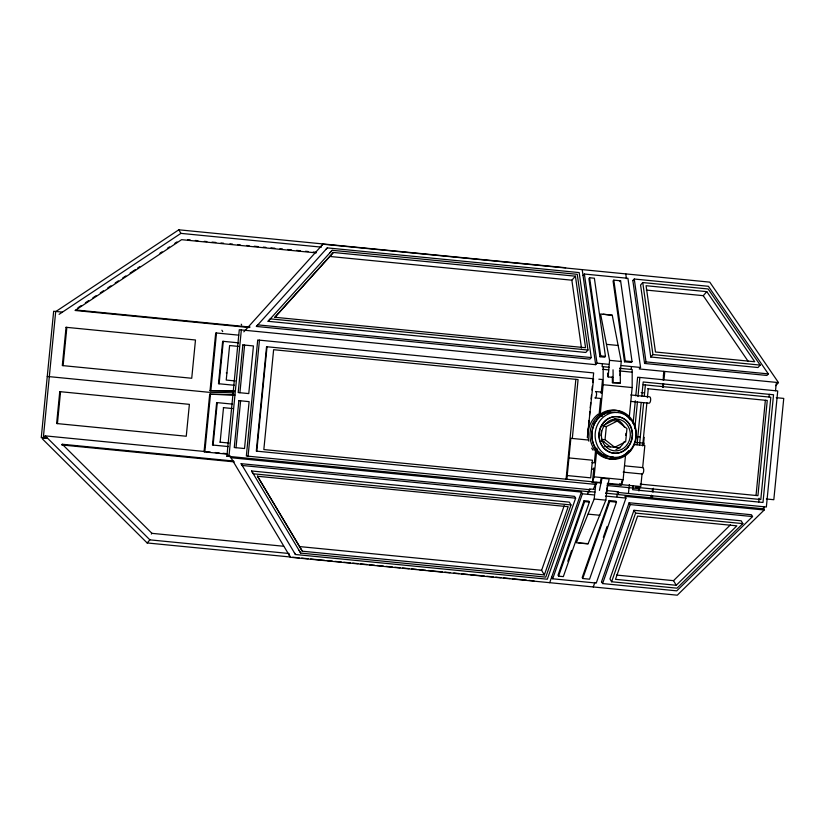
<?xml version="1.0" encoding="UTF-8"?>
<svg xmlns="http://www.w3.org/2000/svg" width="825" height="825" viewBox="0 0 825 825"><rect width="100%" height="100%" fill="white"/><g stroke="black" fill="none" stroke-linecap="round" stroke-linejoin="round"><path stroke-width="1.24" d="M662.836 387.389L663.001 383.738M663.156 380.098L663.754 371.343M651.502 495.33L651.348 497.826L651.688 495.34M612.81 377.386L608.149 376.922L609.572 360.339L600.579 313.974L612.232 315.119L621.225 361.484L620.018 375.519M62.102 312.087L53.656 311.252L41.25 437.735L47.149 438.312L43.302 437.941L55.708 311.458M57.42 423.607L60.545 391.72M63.102 365.65L66.856 327.381M232.815 394.814L209.694 394.195L204.043 451.873L227.896 454.214M233.98 391.091L210.045 390.586L215.707 332.908L238.776 335.167M204.827 451.956L210.488 394.278L233.599 394.897M210.839 390.658L216.49 332.98M213.118 445.077L217.274 402.631M219.12 383.78L223.286 341.333M220.131 442.179L223.513 407.663M589.958 491.803L226.896 456.204L239.291 329.732L595.671 364.671L597.001 363.175L584.378 274.034L627.928 278.303L640.561 367.455L639.231 368.94L778.48 382.594L775.727 385.688M228.948 456.411L241.343 329.928M239.92 392.721L244.592 345.077M236.012 447.697L240.611 400.806M248.078 456.194L259.462 340.147M256.781 451.172L267.022 346.768M566.074 479.201L575.86 379.345M566.847 479.273L570.869 438.323L588.503 440.045M572.303 438.457L578.077 379.562L273.622 349.707L263.835 449.563L601.342 482.656M588.008 430.557L588.256 428.031M588.627 424.236L588.998 420.441M589.493 415.387L589.865 411.593M590.236 407.808L590.731 402.744M591.102 398.96L591.473 395.165M591.968 390.112L592.34 386.317M592.711 382.522L593.66 372.921L257.72 339.983L246.345 456.019L589.937 489.71M587.864 493.783L588.091 491.442L594.959 492.113M589.132 491.545L589.39 488.916L594.052 489.38M602.353 364.248L602.126 366.589L608.984 367.259M600.198 414.707L603.147 384.718L603.168 366.692M593.866 467.919L592.505 481.79L594.113 476.84L596.929 448.099M595.578 450.45L594.361 462.866L592.041 462.639M599.094 414.604L600.683 398.465L594.877 397.897A3.207 1.351 -84.4 0 0 596.527 394.835A3.207 1.351 -84.4 0 0 595.495 391.514L601.786 392.133M601.178 393.422L602.528 379.541L598.837 379.18M600.982 435.703L601.456 430.928M605.034 439.715L606.323 426.587L617.286 421.028L626.948 428.608L625.67 441.736L614.708 447.294L605.034 439.715L601.734 439.385M616.883 496.629L617.11 494.288M631.146 369.435L631.383 367.094M629.217 417.553L632.167 387.564L632.187 369.538L619.627 368.301M621.895 480.851L621.524 484.636L623.133 479.686L625.577 454.688M633.095 423.39L635.312 400.785M635.797 395.814L637.622 377.231L777.727 390.968L766.353 507.004L617.286 492.391M628.454 493.484L629.331 484.564M634.837 428.453L637.457 401.672M637.962 396.567L639.839 377.448M633.023 485.843L632.641 489.689L762.981 502.466L773.541 394.762L643.201 381.985L641.819 396.082M637.044 444.809L641.19 402.497M639.499 445.026L643.634 402.827M644.263 396.433L645.387 384.924M642.654 445.912L646.893 402.755M647.388 397.671L648.264 388.781M638.942 490.988L639.169 488.668M643.624 443.159L644.201 437.343M639.86 486.441L639.643 488.709L607.159 485.523M643.882 445.479L644.098 443.2L635.147 442.324M633.641 444.479L644.83 445.572L642.665 467.61A3.207 1.351 -84.4 0 1 643.696 470.931A3.207 1.351 -84.4 0 1 642.036 473.983L640.808 486.533L607.643 483.275M652.606 495.856L652.4 497.929L651.173 496.299M652.977 492.061L653.348 488.266M663.248 387.245L663.62 383.522M663.981 379.809L664.702 372.426M756.03 495.485L765.363 400.269M758.711 502.054L759.093 498.207M769.024 396.907L769.271 394.34M764.136 506.787L763.929 508.87L616.729 494.433M775.51 390.751L776.222 383.584M607.52 484.883L605.839 500.156L588.008 543.902L576.355 542.757L594.186 499.012L596.001 482.47L600.662 482.924M652.183 491.618L652.523 489.142M600.26 482.532L601.301 477.654M599.424 490.38L602.023 478.222L609.17 478.923L606.045 493.515M578.954 543.015L588.101 543.644M544.345 574.932L568.178 506.715L257.483 476.252L302.301 551.203L544.345 574.932L541.613 570.312L564.197 505.684M570.993 504.952L545.768 577.118L300.692 553.09L251.615 470.982L569.333 502.136L570.993 504.952L253.275 473.798L251.615 470.982M575.633 498.176L547.315 579.202L295.433 554.503L241.127 463.671L574.561 496.361L575.633 498.176L242.189 465.475L241.127 463.671M549.718 582.687L581.388 492.071L230.917 457.71L229.866 455.926M763.146 508.21L764.197 509.994L624.948 496.341L625.958 498.063L596.258 583.058L552.698 578.789L582.409 493.793L581.388 492.071M584.059 500.682L558.009 575.211L558.566 576.159L563.331 576.623L589.38 502.095L588.823 501.146L584.059 500.682L584.616 501.621L558.566 576.159M567.817 561.248L571.601 550.43M609.128 500.507L582.192 577.583L582.749 578.521L589.555 579.191L616.492 502.126L615.935 501.177L609.128 500.507L609.685 501.456L582.749 578.521M603.302 537.302L607.097 526.463M593.278 586.967L594.856 582.46M601.477 581.955L629.145 502.755L751.472 514.748L752.534 516.563L676.758 590.844L602.601 583.574L601.538 581.769M602.601 583.574L630.217 504.57L629.145 502.755M633.961 510.283L609.964 578.944L611.624 581.759L676.985 588.173L742.84 523.617L741.19 520.802L633.961 510.283L635.611 513.098L611.624 581.759M593.773 488.431L596.001 482.47M43.849 437.415L42.467 438.962L147.149 542.953L290.183 556.978M233.63 461.051L62.267 444.252L61.648 444.943L234.279 461.876M243.818 331.856L245.2 330.309M320.193 247.294L322.946 244.2L709.768 282.129L778.48 382.594M256.379 326.442L257.771 324.875L591.205 357.565L579.171 272.58L327.288 247.892L256.379 326.442L589.813 359.133L591.205 357.565M325.885 249.459L327.288 247.892M268.084 321.307L270.26 318.863L587.977 350.017L577.252 274.323L332.176 250.295L268.084 321.307L585.802 352.461L587.977 350.017M330 252.728L332.176 250.295M274.735 317.47L333.382 252.46L575.427 276.189L585.554 347.738L274.859 317.274L333.382 252.46M151.336 534.043L151.955 533.342L283.594 546.253M147.149 542.953L149.903 539.859L289.09 553.503M581.46 347.975L571.859 280.191L575.427 276.189M583.048 275.519L584.378 274.034M589.617 277.757L588.885 278.572L599.961 356.74L604.725 357.215L605.457 356.39L594.382 278.221L589.617 277.757L600.693 355.926L599.961 356.74M613.8 280.129L613.068 280.943L624.515 361.783L631.321 362.453L632.053 361.628L620.606 280.799L613.8 280.129L625.247 360.958L624.515 361.783M619.874 281.614L620.606 280.799M632.857 280.593L634.26 279.025L708.407 286.296L768.312 373.89L766.92 375.457L644.593 363.464L632.827 280.407M642.747 282.562L640.571 284.996L650.781 357.008L758.01 367.527L760.176 365.093L708.118 288.967L642.747 282.562L652.946 354.575L650.781 357.008M646.305 290.08L703.251 295.67L706.819 291.658L754.751 361.742L655.473 352.007L646.078 285.708L706.819 291.658M644.593 363.464L645.996 361.897L634.26 279.025M245.035 330.526L322.946 244.2M43.302 437.941L45.22 435.868L203.806 451.419M616.574 575.066L673.52 580.656L730.465 524.824M676.242 585.276L736.869 525.845L637.591 516.11L615.502 579.325L676.242 585.276L673.52 580.656M764.197 509.994L677.284 595.196L290.462 557.267L230.134 456.349M55.925 311.479L178.808 229.804L565.63 267.733M59.101 314.335L180.912 233.372L321.368 247.139M77.921 307.756L81.118 305.632M85.377 302.796L88.574 300.671M92.833 297.846L96.03 295.721M100.289 292.885L103.486 290.761M107.745 287.925L110.942 285.801M115.201 282.975L118.398 280.851M122.657 278.015L125.854 275.89M130.113 273.065L135.444 269.517M137.569 268.104L139.703 266.692M159.947 253.234L162.071 251.821M167.403 248.273L169.527 246.861M174.859 243.323L176.983 241.9M612.315 376.448L612.408 382.676L620.369 382.965L620.142 368.043M620.369 382.965L612.408 382.676M603.023 425.597L612.882 420.595L617.286 421.028M210.045 390.586L234.475 391.029M233.98 392.844L208.23 392.226L47.262 376.448M226.896 456.204L230.742 456.565M187.657 239.704L190.224 239.951M195.35 240.457L197.907 240.704M204.322 241.333L206.879 241.581M212.004 242.086L215.851 242.468M220.976 242.973L223.544 243.22M229.948 243.849L232.516 244.097M237.641 244.602L240.199 244.85M246.603 245.479L249.171 245.737M254.296 246.232L258.142 246.613M263.268 247.118L265.836 247.366M270.961 247.871L274.797 248.243M279.933 248.748L282.49 248.995M287.616 249.501L291.462 249.882M296.588 250.377L300.434 250.759M305.559 251.264L308.127 251.512M313.252 252.017L315.81 252.264M316.171 252.873L181.603 239.673L75.075 310.478L249.171 327.556M329.814 256.462L571.859 280.191M612.263 315.387L603.178 314.222M606.674 344.355L618.317 345.5M652.946 354.575L760.176 365.093M600.693 355.926L605.457 356.39M645.996 361.897L768.312 373.89M625.247 360.958L632.053 361.628M609.572 360.339L621.225 361.484M76.003 310.004L250.099 327.071M597.001 363.175L608.53 364.31M621.338 365.568L640.561 367.455M602.91 369.311L608.726 369.889M619.369 370.93L631.929 372.157M663.372 375.241L664.414 375.344M238.6 342.839L222.657 341.272L218.491 383.718L234.444 385.285M643.252 384.708L770.828 397.217L760.794 499.537L635.353 487.235M776.263 397.681L783.75 398.413L773.819 499.713L766.332 498.981M238.549 346.418L229.608 345.541L226.225 380.057L235.187 380.933M647.646 388.73L767.26 400.455L757.928 495.67L640.2 484.12M603.147 384.718L632.167 387.564M641.19 392.576L643.696 392.824M630.733 394.969L649.605 396.825A3.207 1.351 -84.4 0 1 650.636 400.146A3.207 1.351 -84.4 0 1 648.976 403.198L630.908 401.424M219.615 372.271L220.244 372.333M226.287 372.921L226.916 372.983M600.074 415.955L602.601 416.202M603.023 426.257L606.323 426.587M232.898 394.917L234.96 395.123M209.694 394.195L210.488 394.278M637.797 436.714L640.355 436.961M587.307 437.632L593.557 378.778L266.547 346.717L256.307 451.12L596.104 484.44M232.598 404.137L216.645 402.569L212.479 445.015L228.432 446.573M601.312 441.303L603.869 441.55M223.379 407.653L232.485 408.55M604.746 446.335L620.039 447.841M568.941 457.916L592.433 460.216L590.7 477.85L567.218 475.551M624.587 465.836L642.665 467.61M591.711 469.054L594.227 469.301M623.164 472.137L642.036 473.983M594.113 476.84L623.133 479.686M219.986 442.169L229.072 443.056M592.02 482.481L597.073 482.976M607.169 483.966L621.05 485.327L619.915 483.419M607.107 490.658L618.42 491.762L618.162 494.392L605.591 493.164M206.363 451.667L210.2 452.038M215.315 452.543L219.151 452.915M222.987 453.296L226.823 453.668M582.409 493.793L593.938 494.918M605.467 496.052L625.958 498.063M594.186 499.012L605.839 500.156M609.685 501.456L616.492 502.126M630.217 504.57L752.534 516.563M584.616 501.621L589.38 502.095M635.611 513.098L742.84 523.617M588.235 514.14L599.878 515.274M257.39 476.035L299.578 546.583L541.613 570.312M292.741 557.226L299.124 557.855M301.682 558.102L308.065 558.731M310.623 558.979L324.668 560.361M327.226 560.608L332.331 561.103M334.888 561.361L341.272 561.98M343.829 562.238L350.213 562.856M352.77 563.114L357.875 563.609M360.432 563.867L366.816 564.486M369.373 564.743L374.478 565.238M377.035 565.486L383.419 566.115M385.976 566.363L392.36 566.992M394.917 567.239L400.022 567.744M402.579 567.992L408.973 568.621M411.531 568.868L416.656 569.374M419.224 569.632L425.628 570.25M428.185 570.508L442.282 571.89M444.84 572.137L449.965 572.643M453.781 573.014L458.875 573.519M461.423 573.767L467.785 574.386M470.332 574.633L484.327 576.015M486.874 576.262L493.237 576.881M495.784 577.139L500.878 577.634M503.425 577.882L509.788 578.511M512.335 578.758L526.329 580.13M528.877 580.377L533.971 580.882M601.6 440.034L610.304 446.861M62.267 444.252L151.955 533.342M45.22 435.868L149.903 539.859M703.251 295.67L748.275 361.494M551.688 577.067L552.698 578.789M241.209 324.204L241.673 325.009M178.808 229.804L180.912 233.372M221.904 330.217L222.729 331.629M299.578 546.583L302.301 551.203M299.032 550.275L300.692 553.09M294.37 552.688L295.433 554.503M288.358 553.699L290.462 557.267M607.53 373.158L608.149 376.922M625.762 273.89L626.433 278.613M582.213 269.62L595.671 364.671M613.037 369.827L613.222 382.264M630.393 442.901A18.346 16.644 -84.4 0 1 604.405 448.779A18.346 16.644 -84.4 0 1 606.447 419.729A18.346 16.644 -84.4 0 1 631.373 428.887M631.682 430.031A18.346 16.644 -84.4 0 1 632.177 433.579M632.197 434.775A18.346 16.644 -84.4 0 1 630.857 441.808M614.439 418.863A15.943 14.458 -84.4 0 1 624.504 427.36M625.907 433.352A15.943 14.458 -84.4 0 1 625.886 435.435M624.36 441.447A15.943 14.458 -84.4 0 1 615.945 449.553M613.315 456.988A22.492 20.398 -84.4 0 1 591.865 433.269A22.492 20.398 -84.4 0 1 616.44 412.51M593.051 450.182A24.503 22.223 -84.4 0 1 591.68 448.14M588.844 441.21A24.503 22.223 -84.4 0 1 598.187 414.14M607.53 456.607A22.492 20.398 -84.4 0 1 603.457 455.245M601.559 454.224A22.492 20.398 -84.4 0 1 598.104 451.533M597.331 450.749A22.492 20.398 -84.4 0 1 595.238 448.099M593.536 424.741A22.492 20.398 -84.4 0 1 595.217 421.688M596.558 419.843A22.492 20.398 -84.4 0 1 598.878 417.357M601.507 415.305A22.492 20.398 -84.4 0 1 604.405 413.717M607.468 412.655A22.492 20.398 -84.4 0 1 610.655 412.118M628.774 450.594A24.503 22.223 -84.4 0 1 596.238 451.935A24.503 22.223 -84.4 0 1 597.898 416.14A24.503 22.223 -84.4 0 1 630.207 419.801M59.751 391.638L56.626 423.534L186.254 436.239L189.379 404.353L59.751 391.638M66.062 327.298L62.308 365.568L191.73 378.262L195.484 339.993L66.062 327.298M242.859 344.902L238.188 392.556L248.768 393.587L253.44 345.943L242.859 344.902M238.868 400.63L234.269 447.532L244.52 448.532L249.119 401.641L238.868 400.63M628.248 446.923A18.346 16.644 -84.4 0 0 619.297 416.924A18.346 16.644 -84.4 0 0 600.012 440.952A18.346 16.644 -84.4 0 0 628.248 446.923M626.618 445.356A15.943 14.458 -84.4 0 0 618.843 419.296A15.943 14.458 -84.4 0 0 602.095 440.168A15.943 14.458 -84.4 0 0 626.618 445.356M630.733 449.604A22.492 20.398 -84.4 0 0 619.761 412.84A22.492 20.398 -84.4 0 0 596.124 442.282A22.492 20.398 -84.4 0 0 630.733 449.604M630.671 450.78A24.503 22.223 -84.4 0 0 618.719 410.726A24.503 22.223 -84.4 0 0 592.969 442.798A24.503 22.223 -84.4 0 0 630.671 450.78"/></g></svg>
